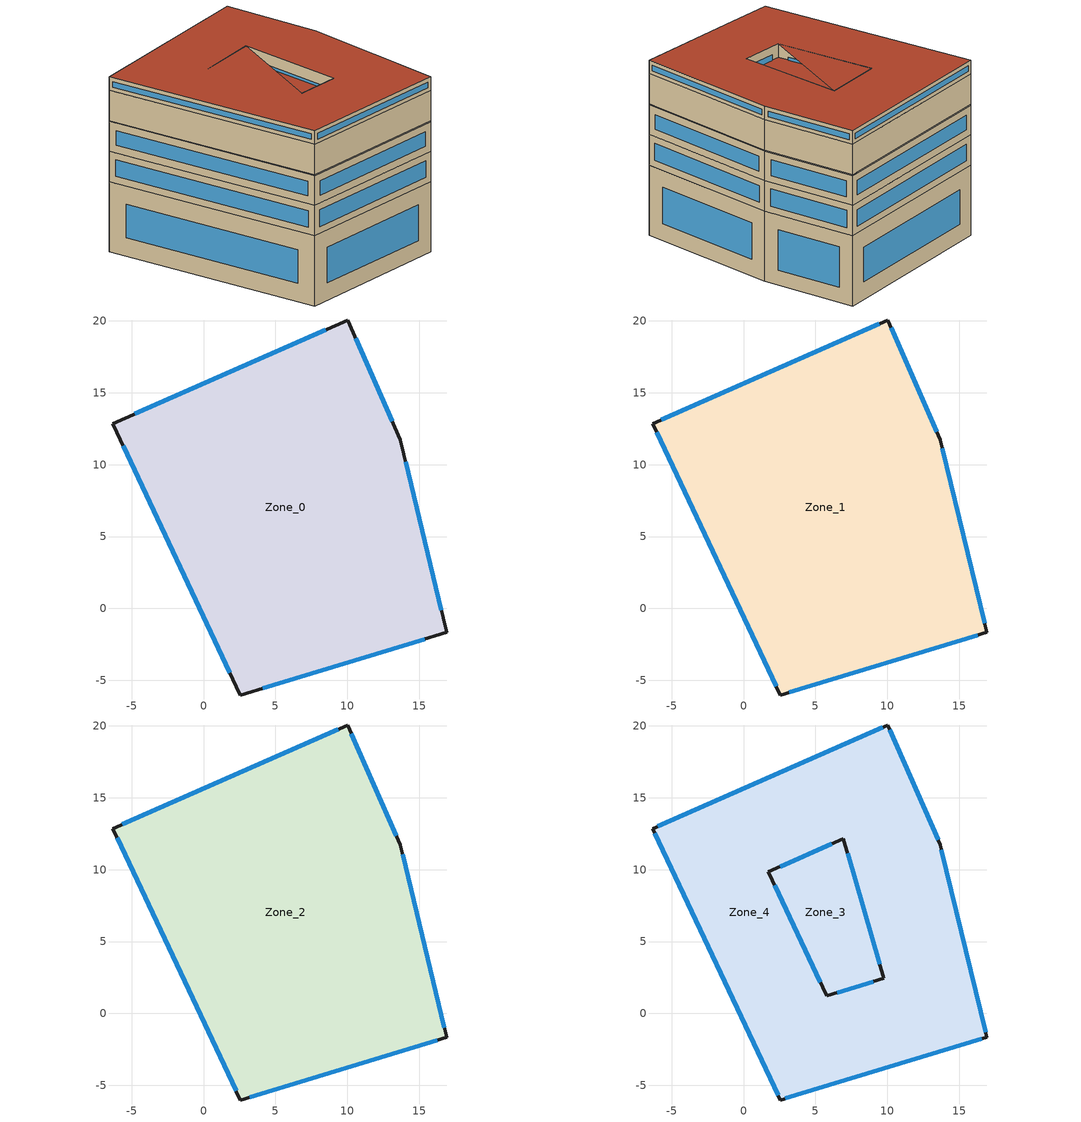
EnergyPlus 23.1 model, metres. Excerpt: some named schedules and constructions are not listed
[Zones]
Zone_0
 floor ground (Zone_0:f5UnderGroundSlabCF): -6.32,12.86 10.02,20.06 13.68,11.75 16.91,-1.67 2.56,-6.02 z0
 wall outside (90.1-2019 Nonresidential CZ 0 Exterior Wall (Mass)): -6.32,12.86 2.56,-6.02 16.91,-1.67 13.68,11.75 10.02,20.06 -6.32,12.86 z0:6.55
 window (90.1-2019 Nonresidential CZ 0 Glazing (Operable)): -5.59,11.31 1.83,-4.47 z1.71:4.84; 4.1,-5.55 15.38,-2.13 z1.61:4.94; 16.54,-0.13 14.05,10.21 z1.58:4.97; 13.12,13.02 10.58,18.79 z1.39:5.16; 8.5,19.39 -4.79,13.53 z1.66:4.89
Zone_1
 floor to Zone_0 (Interior Slab (Mass)_FLIPPED): -6.32,12.86 10.02,20.06 13.68,11.75 16.91,-1.67 2.56,-6.02 z6.55
 wall outside (90.1-2019 Nonresidential CZ 0 Exterior Wall (Mass)): -6.32,12.86 2.56,-6.02 16.91,-1.67 13.68,11.75 10.02,20.06 -6.32,12.86 z6.55:9.4
 window (90.1-2019 Nonresidential CZ 0 Glazing (Operable)): -6.03,12.25 2.28,-5.42 / 9.42,19.8 -5.72,13.12 z7.21:8.74; 3.18,-5.83 16.3,-1.85 z7.2:8.75; 16.76,-1.04 13.83,11.12 z7.19:8.76; 13.43,12.3 10.26,19.51 z7.15:8.8
Zone_2
 floor to Zone_1 (Interior Slab (Mass)_FLIPPED): -6.32,12.86 10.02,20.06 13.68,11.75 16.91,-1.67 2.56,-6.02 z9.4
 wall outside (90.1-2019 Nonresidential CZ 8 Exterior Floor (Mass)): -6.32,12.86 2.56,-6.02 16.91,-1.67 13.68,11.75 10.02,20.06 -6.32,12.86 z9.4:12.17
 wall to Zone_4 (Interior Partition (Mass)): -6.32,12.86 2.56,-6.02 16.91,-1.67 13.68,11.75 10.02,20.06 -6.32,12.86 z12.17:12.25
 window (90.1-2019 Nonresidential CZ 0 Glazing (Operable)): -6.01,12.21 2.26,-5.37 z10.12:11.45; 3.23,-5.82 16.25,-1.87 z10.1:11.47; 16.75,-0.99 13.84,11.07 z10.09:11.48; 13.41,12.35 10.28,19.46 z10.06:11.51; 9.37,19.77 -5.67,13.14 z10.11:11.46
Zone_3
 floor to Zone_2 (Interior Slab (Mass)_FLIPPED): -6.32,12.86 10.02,20.06 13.68,11.75 16.91,-1.67 2.56,-6.02 z12.25
 wall to Zone_4 (Interior Partition (Mass)): -6.32,12.86 2.56,-6.02 16.91,-1.67 13.68,11.75 10.02,20.06 -6.32,12.86 z12.25:15.1
 roof outside (300mmInsulation 200mmConcrete): -6.32,12.86 2.56,-6.02 16.91,-1.67 13.68,11.75 10.02,20.06 z15.1
Zone_4
 floor outside (90.1-2019 Nonresidential CZ 0 Exterior Floor (Mass)): -6.32,12.86 -0.69,15.34 1.73,9.85 6.95,12.15 9.75,2.43 1.73,9.85 -0.69,15.34 10.02,20.06 13.68,11.75 16.91,-1.67 2.56,-6.02 z12.17
 wall outside (UVal_0.3_Light): -6.32,12.86 2.56,-6.02 16.91,-1.67 13.68,11.75 10.02,20.06 -6.32,12.86 z15.1:16.35; 5.78,1.23 1.73,9.85 6.95,12.15 9.75,2.43 5.78,1.23 z12.17:16.35
 window (90.1-2019 Nonresidential CZ 0 Glazing (Operable)): -6.16,12.52 2.41,-5.69 z15.47:15.98; 2.91,-5.92 16.57,-1.77 / 16.83,-1.31 13.76,11.4 / 9.69,19.91 -5.98,13 z15.46:15.99; 13.53,12.07 10.16,19.74 z15.45:16; 5.35,2.15 2.17,8.92 z13.19:15.32; 9.02,2.21 6.52,1.45 z12.93:15.58; 7.23,11.15 9.46,3.43 z13.21:15.31; 2.53,10.2 6.14,11.79 z13.05:15.47
 roof outside (300mmInsulation 200mmConcrete): -6.32,12.86 2.56,-6.02 7.52,-4.51 5.78,1.23 9.75,2.43 6.95,12.15 5.78,1.23 7.52,-4.51 16.91,-1.67 13.68,11.75 10.02,20.06 z16.35
[Schedule:Week:Daily]
NatVentAvail_Zone_2_23: 84558796-6405-48b1-845b-a0ec9adfe2ab, 2994ee1b-90f1-4616-a471-fedf73c0e39b, b6199a35-9f4c-4f9f-841e-b43451e51e5e, 77c83fac-d80c-4d7f-a667-952e23ae143b, 161f9620-1dd7-43a9-8d94-2d76a9b5ce41, 4c828766-97cc-47bc-b772-648a514612ee, 98b00e93-f403-4c57-99e4-0a8ea1c6dcf0, 84558796-6405-48b1-845b-a0ec9adfe2ab, 84558796-6405-48b1-845b-a0ec9adfe2ab, 84558796-6405-48b1-845b-a0ec9adfe2ab, 84558796-6405-48b1-845b-a0ec9adfe2ab, 84558796-6405-48b1-845b-a0ec9adfe2ab
NatVentAvail_Zone_2_24: 643b81ea-7f98-4ade-b5fc-865c677e6cc7, 0631fa18-fc53-4fc1-8a13-08d999b6f9f1, 83caa4b2-2130-4d37-a194-5faa919f1eb6, 89786bb1-0d32-4946-96e7-6c59c011e7a7, 528f3834-38d6-4d28-8768-3eb712509140, 7115c35e-5b08-4d62-a368-05f984c057ba, 3cd84f3a-95ff-4edd-a9ef-60d38c700ff3, 643b81ea-7f98-4ade-b5fc-865c677e6cc7, 643b81ea-7f98-4ade-b5fc-865c677e6cc7, 643b81ea-7f98-4ade-b5fc-865c677e6cc7, 643b81ea-7f98-4ade-b5fc-865c677e6cc7, 643b81ea-7f98-4ade-b5fc-865c677e6cc7
NatVentAvail_Zone_2_25: bb134fcf-2cfc-4dae-8368-4092751a51fc, e88b301f-dca1-4978-ab07-a8e9ce4b4729, 7ee1185d-d39c-4ca8-a3f4-3d5fa92efd22, 80bbbfed-e614-4bd0-8997-ee2226226727, be5d5594-9202-45e6-87b8-a54e75608b4e, c6fb9978-e82b-49db-bd27-b6f6989f02e9, a2e19903-712f-4ba3-98e5-2c6e193c96d7, bb134fcf-2cfc-4dae-8368-4092751a51fc, bb134fcf-2cfc-4dae-8368-4092751a51fc, bb134fcf-2cfc-4dae-8368-4092751a51fc, bb134fcf-2cfc-4dae-8368-4092751a51fc, bb134fcf-2cfc-4dae-8368-4092751a51fc
NatVentAvail_Zone_2_26: 5d06f325-204f-4c93-97d9-571b9fa2eab5, 5ae779f8-7331-4535-aec5-faec0c32163f, 86519c9c-96da-408c-98c5-db09831a2a62, 0252c5f4-738e-4583-be9d-452be1e04946, 5f8bd9ea-d8e2-4e3f-b000-1e1a659acec6, f822eaaa-aebe-495b-bf9e-092c79cad451, 42b536ab-7fc9-40a9-8b94-e0caae2db682, 5d06f325-204f-4c93-97d9-571b9fa2eab5, 5d06f325-204f-4c93-97d9-571b9fa2eab5, 5d06f325-204f-4c93-97d9-571b9fa2eab5, 5d06f325-204f-4c93-97d9-571b9fa2eab5, 5d06f325-204f-4c93-97d9-571b9fa2eab5
NatVentAvail_Zone_2_27: 0f33649d-abe9-4385-94b5-2d1bb093f1b9, b0e473d6-7b38-40f7-99c1-0cd613342e5d, 217c5be4-f132-4163-98d4-4fb01e4264d8, 191090e8-7e1f-4fb9-979d-c8069bf0c9c5, 095408a2-9d22-4e8d-8049-8af20b359ea6, 4eeb3307-d58c-4678-8e2a-da7ad234a99a, 0ed3b75c-679a-4646-9bc5-0e2e53a58a23, 0f33649d-abe9-4385-94b5-2d1bb093f1b9, 0f33649d-abe9-4385-94b5-2d1bb093f1b9, 0f33649d-abe9-4385-94b5-2d1bb093f1b9, 0f33649d-abe9-4385-94b5-2d1bb093f1b9, 0f33649d-abe9-4385-94b5-2d1bb093f1b9
NatVentAvail_Zone_2_28: 175090db-c217-4d9c-9281-e84a0e40ca0a, 0493ce9b-0466-4622-919f-6ade33d6d0b1, 4e99a2f6-1621-43b4-a8e6-fc1ccbb174df, f0088b2d-5e5d-43be-9a9b-69607124099a, 98e8d130-37e9-47e7-88a5-f7a0b97f2ff9, fbaa9ffc-d9a7-489b-87e5-90f9b413cbd5, eaa08296-2194-479e-8d43-e2e571d69924, 175090db-c217-4d9c-9281-e84a0e40ca0a, 175090db-c217-4d9c-9281-e84a0e40ca0a, 175090db-c217-4d9c-9281-e84a0e40ca0a, 175090db-c217-4d9c-9281-e84a0e40ca0a, 175090db-c217-4d9c-9281-e84a0e40ca0a
NatVentAvail_Zone_2_29: d26067e9-1ced-4430-bfcb-656b035c30aa, 69b43abc-71c2-4df5-9d2f-f8c97660a5a0, c4070cba-0270-4086-9cf3-ccfc58dcecda, 489eabc4-4402-4343-b1a8-d9d36b0040c8, 98e8d130-37e9-47e7-88a5-f7a0b97f2ff9, 98e8d130-37e9-47e7-88a5-f7a0b97f2ff9, 37b48176-47aa-42ec-8e56-3aeb010cc1e9, d26067e9-1ced-4430-bfcb-656b035c30aa, d26067e9-1ced-4430-bfcb-656b035c30aa, d26067e9-1ced-4430-bfcb-656b035c30aa, d26067e9-1ced-4430-bfcb-656b035c30aa, d26067e9-1ced-4430-bfcb-656b035c30aa
NatVentAvail_Zone_2_30: 23f10274-e4e9-4bed-a4d2-9a767ad3ef16, a0d34b79-d77d-4891-bd0f-fe7c6fb058e2, 719f6635-49dd-4385-84e7-da0417f00f5b, 0da3e6a3-f209-40a6-b415-12028bcd452b, 40181e1c-ce98-45d2-a3a8-bb8946a68063, bc24b64a-b6b0-4d84-ba80-7c9fc3148167, c4be86c8-32b1-4691-a9c1-967920e22374, 23f10274-e4e9-4bed-a4d2-9a767ad3ef16, 23f10274-e4e9-4bed-a4d2-9a767ad3ef16, 23f10274-e4e9-4bed-a4d2-9a767ad3ef16, 23f10274-e4e9-4bed-a4d2-9a767ad3ef16, 23f10274-e4e9-4bed-a4d2-9a767ad3ef16
NatVentAvail_Zone_2_31: 7ebb7ff7-43e4-4092-9c63-8c45f87a2449, f81c0f71-439a-46d6-b870-5c0aa0495689, c4070cba-0270-4086-9cf3-ccfc58dcecda, b8b1c931-4925-4059-b61b-6ed2352e6f15, c50d3c58-b894-4400-abb9-6d2eb99127f9, 318c2fc3-bc2a-4120-b8e8-1a8b47adcd5e, 0043722f-bf06-4eba-8009-58ef61e94516, 7ebb7ff7-43e4-4092-9c63-8c45f87a2449, 7ebb7ff7-43e4-4092-9c63-8c45f87a2449, 7ebb7ff7-43e4-4092-9c63-8c45f87a2449, 7ebb7ff7-43e4-4092-9c63-8c45f87a2449, 7ebb7ff7-43e4-4092-9c63-8c45f87a2449
NatVentAvail_Zone_2_32: 255129c8-b434-4135-9f2a-e7ec39b9fd45, 32d9487f-c412-47f0-a78b-8c937b7c2740, 30b90710-4b2d-4499-aef3-ce1d5afb33d0, 95f30800-1080-494b-ace7-3e313f2a6884, 324968d0-865d-44dd-9b2f-c1c7f27c2db0, d6ffe52d-92ca-4a64-a9b4-bbba0732e0c9, 5f97cc1c-9cc4-47ba-9d8f-26891d8c3480, 255129c8-b434-4135-9f2a-e7ec39b9fd45, 255129c8-b434-4135-9f2a-e7ec39b9fd45, 255129c8-b434-4135-9f2a-e7ec39b9fd45, 255129c8-b434-4135-9f2a-e7ec39b9fd45, 255129c8-b434-4135-9f2a-e7ec39b9fd45
NatVentAvail_Zone_2_33: 71ab6eb5-26ea-4da5-995e-3064c8842f36, c53e7952-1a51-4ef9-a95a-86176d50fb28, 65c0459a-118f-4f70-a701-282a592c9eda, 8d691138-5ffd-4aa4-8c2d-d89832f877bc, 4137aef5-762a-457a-bdb7-2ba2315c0b22, e6ff72f0-a785-4309-bd25-6e804c1c3d62, 1ac9422d-e7b1-449a-8b20-90f71478021b, 71ab6eb5-26ea-4da5-995e-3064c8842f36, 71ab6eb5-26ea-4da5-995e-3064c8842f36, 71ab6eb5-26ea-4da5-995e-3064c8842f36, 71ab6eb5-26ea-4da5-995e-3064c8842f36, 71ab6eb5-26ea-4da5-995e-3064c8842f36
NatVentAvail_Zone_2_34: 2f03e901-578e-4853-b121-41f3e97b029d, 84ca49ca-79e7-4a51-8b85-8cb8b7f8b75c, cc235d41-2240-4268-8009-afe839b7b482, eb04662c-3f46-43af-a1e0-3a76961f5864, 155e2713-d898-4542-9fec-d878bae06bd9, 6ee099c3-9820-4f8c-aa3c-0dc96d728269, 0d8fd694-f7e5-415b-b9ca-f7caefbef100, 2f03e901-578e-4853-b121-41f3e97b029d, 2f03e901-578e-4853-b121-41f3e97b029d, 2f03e901-578e-4853-b121-41f3e97b029d, 2f03e901-578e-4853-b121-41f3e97b029d, 2f03e901-578e-4853-b121-41f3e97b029d
NatVentAvail_Zone_2_35: 4b5055f9-922c-4f07-844b-1bb0dd5deba4, bc5cf879-c866-44ec-abb5-be8a2692b933, 5d8aec1a-5fd3-4992-8821-9213426935d8, b1940947-67fb-4b36-b067-11f079292ca9, d38b4de4-aab0-439d-97a1-b1afb4748e85, 4a92f72d-c8ec-4492-92fe-433dd7defcb1, 9e1e935d-d442-448c-84b5-af96d6721c65, 4b5055f9-922c-4f07-844b-1bb0dd5deba4, 4b5055f9-922c-4f07-844b-1bb0dd5deba4, 4b5055f9-922c-4f07-844b-1bb0dd5deba4, 4b5055f9-922c-4f07-844b-1bb0dd5deba4, 4b5055f9-922c-4f07-844b-1bb0dd5deba4
NatVentAvail_Zone_2_36: 8e8cb293-b448-4608-9316-63940d8aea4e, 63f4b83f-3c34-4075-a524-b207993651ef, 78a738de-7e64-453a-be69-884a6fdb3e56, fc1aaa8b-c7f5-4adc-ac70-f99a7c540827, 265ae9eb-dddb-4048-94e0-ae65d5ae1f27, 4c8561d6-c200-4c0d-9bee-4e630f5df1c1, 7ee1185d-d39c-4ca8-a3f4-3d5fa92efd22, 8e8cb293-b448-4608-9316-63940d8aea4e, 8e8cb293-b448-4608-9316-63940d8aea4e, 8e8cb293-b448-4608-9316-63940d8aea4e, 8e8cb293-b448-4608-9316-63940d8aea4e, 8e8cb293-b448-4608-9316-63940d8aea4e
NatVentAvail_Zone_2_37: 98e8d130-37e9-47e7-88a5-f7a0b97f2ff9, 0e71f1ab-6286-4d33-8a2d-fd71b424a4e3, 3167d1de-678f-47b9-aeae-d90828055bd7, 747e727d-8e63-4065-9ae6-122ea00bfb64, 5a3a104d-d849-4595-bd00-6c0ec67f2fcb, ff363edd-1260-4c79-8fa8-aa9a865fb8aa, 23e75d7f-a427-4924-bde5-fa9444230f27, 98e8d130-37e9-47e7-88a5-f7a0b97f2ff9, 98e8d130-37e9-47e7-88a5-f7a0b97f2ff9, 98e8d130-37e9-47e7-88a5-f7a0b97f2ff9, 98e8d130-37e9-47e7-88a5-f7a0b97f2ff9, 98e8d130-37e9-47e7-88a5-f7a0b97f2ff9
NatVentAvail_Zone_2_38: f640eac9-d24c-42d8-9390-51d35341a400, abed320e-4fe7-4abf-8644-dc5c6e8a2fc8, 8e8cb293-b448-4608-9316-63940d8aea4e, 03073154-2a28-4728-baa0-c7bba7858c48, 2e2a6f8d-11e0-4b43-bdab-6ad42981cbba, 6a7af477-1333-4ed1-802c-7d1e38fb04c6, f70d23db-4ed3-45a6-9c5a-293c95f90b1e, f640eac9-d24c-42d8-9390-51d35341a400, f640eac9-d24c-42d8-9390-51d35341a400, f640eac9-d24c-42d8-9390-51d35341a400, f640eac9-d24c-42d8-9390-51d35341a400, f640eac9-d24c-42d8-9390-51d35341a400
NatVentAvail_Zone_2_39: 56bddfbb-0032-4789-999a-5805ca39de4d, 803d77c7-47ad-45b6-9f40-044cd4149a52, e530df3d-1bed-4762-8450-04801245d13d, 49ab9d56-e769-4ba3-b1c0-7e7d1a642589, f2900d78-92e8-48c2-91b9-617f64cc0b06, 49f29023-b774-45e9-b359-c73b03de3e37, 98e8d130-37e9-47e7-88a5-f7a0b97f2ff9, 56bddfbb-0032-4789-999a-5805ca39de4d, 56bddfbb-0032-4789-999a-5805ca39de4d, 56bddfbb-0032-4789-999a-5805ca39de4d, 56bddfbb-0032-4789-999a-5805ca39de4d, 56bddfbb-0032-4789-999a-5805ca39de4d
NatVentAvail_Zone_2_40: 489eabc4-4402-4343-b1a8-d9d36b0040c8, 1b7dc24c-160c-4afa-9bb9-704bf18bea60, cb3cdab5-11f4-4227-b553-e180a8202a66, ce3a2a31-568a-4a0c-89d4-8da73d9b0c57, e74826bd-609f-407c-89a0-8a4a545d2d21, 01e61d34-6cfe-42f8-ac03-77963135b68b, 636d02a2-d844-4ffe-b700-1644f0562680, 489eabc4-4402-4343-b1a8-d9d36b0040c8, 489eabc4-4402-4343-b1a8-d9d36b0040c8, 489eabc4-4402-4343-b1a8-d9d36b0040c8, 489eabc4-4402-4343-b1a8-d9d36b0040c8, 489eabc4-4402-4343-b1a8-d9d36b0040c8
NatVentAvail_Zone_2_41: bbeecc1e-3f1d-48b2-bf50-df0f392b15e5, cf78af1b-9ae9-4be5-a793-9352e26fc1ef, 8aae14e7-add0-4d7f-b51a-989f0677d0a5, 3948df84-9cbb-4d73-b93f-e254b6b274a6, 61b48174-b0e5-49f0-83b7-59ea858387e7, 1df140a7-34f5-44de-a21c-60761cfa7a1a, 75495c63-4f95-4eac-9507-11b458cad456, bbeecc1e-3f1d-48b2-bf50-df0f392b15e5, bbeecc1e-3f1d-48b2-bf50-df0f392b15e5, bbeecc1e-3f1d-48b2-bf50-df0f392b15e5, bbeecc1e-3f1d-48b2-bf50-df0f392b15e5, bbeecc1e-3f1d-48b2-bf50-df0f392b15e5
NatVentAvail_Zone_2_42: 63e87d0a-f7b2-463e-8451-b528446ef68a, 1a2b29dc-d1f1-4000-aec6-ba2cff314b74, 39210c8b-9b84-4d8e-83a3-96f68f5542ea, 10b9274e-6d64-4a20-95da-60a33fd26bbd, 2e9e1212-b8c1-485e-9d27-bae1b715c4a6, 96daeb9c-4211-4a05-8e03-fd7b7e4c3df9, 69e79a80-ebfe-40a4-8e85-fced3c72bcb7, 63e87d0a-f7b2-463e-8451-b528446ef68a, 63e87d0a-f7b2-463e-8451-b528446ef68a, 63e87d0a-f7b2-463e-8451-b528446ef68a, 63e87d0a-f7b2-463e-8451-b528446ef68a, 63e87d0a-f7b2-463e-8451-b528446ef68a
NatVentAvail_Zone_2_43: 98963085-9e7b-43a8-93ff-83b0c941df59, 44ff8663-efe0-4c5d-bd80-e3e3e52f17e4, 384731d6-2b74-4bac-9194-7eddb3132f22, 4ca82c03-649a-4a1e-8fe0-7782876e294d, 3b544eb6-7aae-4f89-963b-32f65647cecc, 1b821632-736b-4536-b38f-6aa6969b3845, 0cf8c2dc-61ba-434b-902d-f55f4970e142, 98963085-9e7b-43a8-93ff-83b0c941df59, 98963085-9e7b-43a8-93ff-83b0c941df59, 98963085-9e7b-43a8-93ff-83b0c941df59, 98963085-9e7b-43a8-93ff-83b0c941df59, 98963085-9e7b-43a8-93ff-83b0c941df59
NatVentAvail_Zone_2_44: 4801902f-6628-4216-956f-8c6ea97d4197, 3de7abf9-d533-416d-8c11-5a555a49693d, 31fd8c2d-f805-4aad-b5ce-d3185f398fe2, a89ca244-f37f-416f-aa38-6c820a8f153c, 9000404b-edd0-4b03-bbf7-881aecc112e1, bf88fe59-582a-4c23-bcb4-ecc26c6d39f7, ffe35545-6e6a-43a4-898f-79a0a98feaaf, 4801902f-6628-4216-956f-8c6ea97d4197, 4801902f-6628-4216-956f-8c6ea97d4197, 4801902f-6628-4216-956f-8c6ea97d4197, 4801902f-6628-4216-956f-8c6ea97d4197, 4801902f-6628-4216-956f-8c6ea97d4197
NatVentAvail_Zone_2_45: ca84ebe3-31a3-4fca-aa63-5d6eb330a495, a0d34b79-d77d-4891-bd0f-fe7c6fb058e2, 4e1567a4-b059-45ff-b373-8bf7cc5e2dd5, bf9eefe1-9b0f-4d88-90e5-639f3f2ea2c0, e530df3d-1bed-4762-8450-04801245d13d, ce0daf2e-7833-41d4-81d4-90c5ed46dd10, ca84ebe3-31a3-4fca-aa63-5d6eb330a495, ca84ebe3-31a3-4fca-aa63-5d6eb330a495, ca84ebe3-31a3-4fca-aa63-5d6eb330a495, ca84ebe3-31a3-4fca-aa63-5d6eb330a495, ca84ebe3-31a3-4fca-aa63-5d6eb330a495, ca84ebe3-31a3-4fca-aa63-5d6eb330a495
NatVentAvail_Zone_2_46: b5cee949-2fff-4a3b-93be-818378e63684, 1a2b29dc-d1f1-4000-aec6-ba2cff314b74, f269ea63-4c79-4408-a414-71ba46cabd91, f6404ae1-7b49-4c85-b763-c2fd4b628566, 968bc3d5-85b4-423c-9344-f5ded47cd4e1, ae540f47-e407-41ca-9cbf-270e75f07f5b, fad400b9-a37c-48d6-adbf-1cc45f68c0bc, b5cee949-2fff-4a3b-93be-818378e63684, b5cee949-2fff-4a3b-93be-818378e63684, b5cee949-2fff-4a3b-93be-818378e63684, b5cee949-2fff-4a3b-93be-818378e63684, b5cee949-2fff-4a3b-93be-818378e63684
NatVentAvail_Zone_2_47: f0c8c053-ce47-40df-8049-836954c44d7f, 88d2c6cb-40a2-454b-ae71-eafb2108193e, 8b8fcb53-6d7a-4d7f-9af0-d2af67b9f818, 3381d2be-a908-461c-818c-c44810f1092b, f3f93b3c-0dee-45bf-9880-4ba2222caa26, e19cdf9e-3749-4b3c-854e-e9a625b3f481, f353f1b8-c009-4fb8-a9ec-d0aac15d9b01, f0c8c053-ce47-40df-8049-836954c44d7f, f0c8c053-ce47-40df-8049-836954c44d7f, f0c8c053-ce47-40df-8049-836954c44d7f, f0c8c053-ce47-40df-8049-836954c44d7f, f0c8c053-ce47-40df-8049-836954c44d7f
NatVentAvail_Zone_2_48: 4c7d4b0e-fe66-40d1-842d-77e1347ddc0a, 906d6d89-aedf-4aff-ad18-b6c1ed8ddc39, 0bcc4fb4-0c79-4ced-a709-4d6bcaf472b0, 19bfb524-cda0-48ab-a272-c00fd2b42c8e, bcec3d45-3425-455b-8871-c7e1a570d942, c3310da6-fff1-42ef-b2d9-52cb5823a964, 6c05e97e-9c22-4329-baa6-decea8d0be2b, 4c7d4b0e-fe66-40d1-842d-77e1347ddc0a, 4c7d4b0e-fe66-40d1-842d-77e1347ddc0a, 4c7d4b0e-fe66-40d1-842d-77e1347ddc0a, 4c7d4b0e-fe66-40d1-842d-77e1347ddc0a, 4c7d4b0e-fe66-40d1-842d-77e1347ddc0a
NatVentAvail_Zone_2_49: d6ced98e-ec4a-4a50-a155-00b941c5d80c, 9a111081-55ff-4db6-a1e1-2340736e22e8, 869aaac5-2332-4803-a31e-a5947a5ed061, b222b52d-397b-4114-84f4-735300fa2fe9, 7c8c93cd-c014-48ef-b03d-f2dca2aa5a0a, 6e44f94e-78c6-47dc-83f2-17198664482e, 669c9db0-9fb5-4668-8c0b-a5f85f32e0cd, d6ced98e-ec4a-4a50-a155-00b941c5d80c, d6ced98e-ec4a-4a50-a155-00b941c5d80c, d6ced98e-ec4a-4a50-a155-00b941c5d80c, d6ced98e-ec4a-4a50-a155-00b941c5d80c, d6ced98e-ec4a-4a50-a155-00b941c5d80c
NatVentAvail_Zone_2_50: 81b4f61b-7028-4cb7-9ebd-0365f133e40b, cb3cdab5-11f4-4227-b553-e180a8202a66, 990734f4-2f8d-4d05-8608-b8fc52d4e4a7, ca6a04f2-be00-441e-9ab8-e6431219dbf8, 058dad41-943e-4cf2-842e-1722245d89ee, 32486f8a-e6c8-42a2-80c1-9d951a74e4d3, 7dffdb06-1156-4d97-a41f-4efed6e30077, 81b4f61b-7028-4cb7-9ebd-0365f133e40b, 81b4f61b-7028-4cb7-9ebd-0365f133e40b, 81b4f61b-7028-4cb7-9ebd-0365f133e40b, 81b4f61b-7028-4cb7-9ebd-0365f133e40b, 81b4f61b-7028-4cb7-9ebd-0365f133e40b
NatVentAvail_Zone_2_51: 290d8f97-e75f-4305-940c-339ca0709fb4, 0305485f-3e7f-4d02-8a8a-1adf00c94ec2, 6cf03c7d-04f7-472e-82d1-bebea12e3ff7, 7a06e031-e947-4a1e-ad15-c52a817ef07f, 6f81cb44-ed37-4ab4-82d0-1e08d781c9ff, 1e434f39-9768-4110-a22f-0f23a1b7e28d, 318c2fc3-bc2a-4120-b8e8-1a8b47adcd5e, 290d8f97-e75f-4305-940c-339ca0709fb4, 290d8f97-e75f-4305-940c-339ca0709fb4, 290d8f97-e75f-4305-940c-339ca0709fb4, 290d8f97-e75f-4305-940c-339ca0709fb4, 290d8f97-e75f-4305-940c-339ca0709fb4
NatVentAvail_Zone_2_52: e2d43392-c31d-431b-9881-cf4c52842314, e2d43392-c31d-431b-9881-cf4c52842314, e2d43392-c31d-431b-9881-cf4c52842314, e2d43392-c31d-431b-9881-cf4c52842314, e2d43392-c31d-431b-9881-cf4c52842314, e2d43392-c31d-431b-9881-cf4c52842314, e2d43392-c31d-431b-9881-cf4c52842314, e2d43392-c31d-431b-9881-cf4c52842314, e2d43392-c31d-431b-9881-cf4c52842314, e2d43392-c31d-431b-9881-cf4c52842314, e2d43392-c31d-431b-9881-cf4c52842314, e2d43392-c31d-431b-9881-cf4c52842314
CoolAvail_Zone_3_0: 29b650b4-506a-4cd0-a518-1c2fb663108e, b13b76fb-60d2-450a-a5a5-e15c9c1c3c79, 9e6e5cbe-d471-490e-8be4-116ac77118e1, 41a114c6-9665-40e9-b950-dbe778a51caf, 90b9f497-842a-4f19-9348-4716dd923653, c240fecc-fa41-4bf6-b05c-090e095ba573, a58b0ada-f96b-4610-a2b0-0afef24c79c1, 29b650b4-506a-4cd0-a518-1c2fb663108e, 29b650b4-506a-4cd0-a518-1c2fb663108e, 29b650b4-506a-4cd0-a518-1c2fb663108e, 29b650b4-506a-4cd0-a518-1c2fb663108e, 29b650b4-506a-4cd0-a518-1c2fb663108e
CoolAvail_Zone_3_1: 17232315-a896-484a-813f-9a5370619ab1, 02dfb722-8da4-4c60-8fdf-7560dc640b51, 915f0d68-331f-478e-8bbf-bd9fc03f4883, 2cc73c41-8c93-4083-81af-590125fc831e, ecc997b1-e194-422d-8f06-be8c773684e9, 5add73d7-15c5-40c5-89d6-5dae2e6b5aef, bb8f15ab-5de7-4e61-a5e0-c36f00adc9ff, 17232315-a896-484a-813f-9a5370619ab1, 17232315-a896-484a-813f-9a5370619ab1, 17232315-a896-484a-813f-9a5370619ab1, 17232315-a896-484a-813f-9a5370619ab1, 17232315-a896-484a-813f-9a5370619ab1
CoolAvail_Zone_3_2: bd8c10cf-c173-4346-9499-2830fcc4c439, 8fd473d1-e935-4a17-82f4-05b067a72bd3, ecc997b1-e194-422d-8f06-be8c773684e9, ad91aa0e-6086-4268-a6ea-a4c694542a61, b13b76fb-60d2-450a-a5a5-e15c9c1c3c79, 4611a60c-e7fc-47bb-b6c2-83ac3fe102fb, af4c69c2-0ec4-4c58-ba27-11632402459b, bd8c10cf-c173-4346-9499-2830fcc4c439, bd8c10cf-c173-4346-9499-2830fcc4c439, bd8c10cf-c173-4346-9499-2830fcc4c439, bd8c10cf-c173-4346-9499-2830fcc4c439, bd8c10cf-c173-4346-9499-2830fcc4c439
CoolAvail_Zone_3_3: 5511ab0a-7ef4-46d4-a842-5b47bc47f1fd, da14f667-c693-42b4-86ef-250c32271000, 2b677a43-cc24-432e-ae50-a4e02eb47056, ed0e6e6a-c955-47e6-9a97-b48e206be5b1, 70ff9da3-f578-4a4a-89c9-8634c9c9ddbe, 29b650b4-506a-4cd0-a518-1c2fb663108e, a5eca9bc-3467-42df-8899-2196b2f77dbe, 5511ab0a-7ef4-46d4-a842-5b47bc47f1fd, 5511ab0a-7ef4-46d4-a842-5b47bc47f1fd, 5511ab0a-7ef4-46d4-a842-5b47bc47f1fd, 5511ab0a-7ef4-46d4-a842-5b47bc47f1fd, 5511ab0a-7ef4-46d4-a842-5b47bc47f1fd
CoolAvail_Zone_3_4: ab11c002-1931-40d8-8222-5197813367b9, 466413c3-fcce-4410-9f6d-4ec58d43cd2c, d37c869f-9c4a-447a-8aa4-5d365cc0aa3e, 0362f73f-0989-411d-8cee-2a84fc7d6262, 10b675bd-89c5-4f08-aded-18f768c79334, afcc4e11-1eb0-40ab-8b85-30a3ef89e660, 466413c3-fcce-4410-9f6d-4ec58d43cd2c, ab11c002-1931-40d8-8222-5197813367b9, ab11c002-1931-40d8-8222-5197813367b9, ab11c002-1931-40d8-8222-5197813367b9, ab11c002-1931-40d8-8222-5197813367b9, ab11c002-1931-40d8-8222-5197813367b9
CoolAvail_Zone_3_5: 1ca8c4bf-50dd-42c6-860e-fa0889029dd0, 0c632797-0b9a-4d9a-9a69-d39310ec31ae, e5a39323-fee3-43b2-8897-d3d7fd64ec40, e52f491c-9545-426c-8e5e-14837ba248e8, 8df07962-0a9e-46c5-b76d-84e70e2e19a0, d6e69f6d-11f5-4b04-8a4b-71235cd32cef, 68490104-8e84-4b6e-a4b0-a102d218c882, 1ca8c4bf-50dd-42c6-860e-fa0889029dd0, 1ca8c4bf-50dd-42c6-860e-fa0889029dd0, 1ca8c4bf-50dd-42c6-860e-fa0889029dd0, 1ca8c4bf-50dd-42c6-860e-fa0889029dd0, 1ca8c4bf-50dd-42c6-860e-fa0889029dd0
CoolAvail_Zone_3_6: 9aaa5820-27da-40d2-b988-4a81850a77a2, cc235d41-2240-4268-8009-afe839b7b482, a7bf5d25-1e72-49fd-b01b-ac8f0e88661c, 7f89f576-2b49-499b-8dd9-ee3a016d36c3, a7e87b39-74c1-4190-9535-82061ee01377, 88339cc7-c5a9-478d-ad7e-dbec74176c7f, 7eed1c7e-6b80-4392-a8ad-2346449bdf4d, 9aaa5820-27da-40d2-b988-4a81850a77a2, 9aaa5820-27da-40d2-b988-4a81850a77a2, 9aaa5820-27da-40d2-b988-4a81850a77a2, 9aaa5820-27da-40d2-b988-4a81850a77a2, 9aaa5820-27da-40d2-b988-4a81850a77a2
CoolAvail_Zone_3_7: c140114c-8ad5-42b8-af3e-21641d50a91e, c28ae951-e1cf-4190-84d2-e90ac84429e0, e2decf1b-20cc-40b6-9734-803c8e153091, ab680d73-083a-44f6-a404-8130e89fa66a, 91e31e8b-0f4f-4ac3-993f-38d68bd59909, 4355ccce-d851-41e9-ae65-07915f2fc2c5, 87b218fb-2140-485e-a2fb-891817b7ee22, c140114c-8ad5-42b8-af3e-21641d50a91e, c140114c-8ad5-42b8-af3e-21641d50a91e, c140114c-8ad5-42b8-af3e-21641d50a91e, c140114c-8ad5-42b8-af3e-21641d50a91e, c140114c-8ad5-42b8-af3e-21641d50a91e
CoolAvail_Zone_3_8: cf4e10c0-eee7-4fab-9fcf-7f136cb06726, ba5c0e21-c122-45a8-ac0e-a5a57928efb1, 6c63c3c6-d7b6-4bc0-afc0-ea549527ede8, ccb95207-478b-422f-b6b8-30b51a9061c8, 15d5d0c6-a0c5-4261-8484-c4e353f31943, b6ebbcf1-1339-4b0f-94ce-5ef52301aebd, 4e48a2f3-4e9a-4faf-8e2f-800c89a68a4f, cf4e10c0-eee7-4fab-9fcf-7f136cb06726, cf4e10c0-eee7-4fab-9fcf-7f136cb06726, cf4e10c0-eee7-4fab-9fcf-7f136cb06726, cf4e10c0-eee7-4fab-9fcf-7f136cb06726, cf4e10c0-eee7-4fab-9fcf-7f136cb06726
CoolAvail_Zone_3_9: 8cfbba65-9d01-4b32-a4b0-805f059cb48a, 9dc0dda3-4524-4f18-b26a-7494f358d0bb, 4e48a2f3-4e9a-4faf-8e2f-800c89a68a4f, fe54426d-cc39-4e1d-9586-05372d968816, 45d7287d-38ef-4548-9581-23cb1bbddde4, 1f8f5061-bcb6-463a-bce4-fa1e3201f05c, b3f090cf-662d-4bb7-81ea-ff37c869d4a4, 8cfbba65-9d01-4b32-a4b0-805f059cb48a, 8cfbba65-9d01-4b32-a4b0-805f059cb48a, 8cfbba65-9d01-4b32-a4b0-805f059cb48a, 8cfbba65-9d01-4b32-a4b0-805f059cb48a, 8cfbba65-9d01-4b32-a4b0-805f059cb48a
CoolAvail_Zone_3_10: 19e4f91d-5e82-4bf7-bc96-862e26240eed, 4e48a2f3-4e9a-4faf-8e2f-800c89a68a4f, 7d4f30b3-d26d-4406-b7d3-51c4fe134db7, 9f80ea64-dee5-41f0-b012-d001ca709d83, 1eca6522-d2d8-43ba-b8b5-3cb14fa0932f, 56677320-e5e7-4d6b-b511-98478c71ae85, 167ffc35-cf65-49fd-b6d5-8ecb10784530, 19e4f91d-5e82-4bf7-bc96-862e26240eed, 19e4f91d-5e82-4bf7-bc96-862e26240eed, 19e4f91d-5e82-4bf7-bc96-862e26240eed, 19e4f91d-5e82-4bf7-bc96-862e26240eed, 19e4f91d-5e82-4bf7-bc96-862e26240eed
CoolAvail_Zone_3_11: 4e48a2f3-4e9a-4faf-8e2f-800c89a68a4f, 5a12a15a-8f6a-458d-8503-f486bc18be62, cfac7745-1d11-4d2f-a415-641583f3aa35, a6b169b6-2563-40a8-9ebc-1f0b449881ef, 2b253185-dca3-4ac4-b4b0-397c6120a078, f37480eb-aa48-4fd9-a189-10d277c1ec14, 03e58e0c-d8ed-42d8-894c-8e17edda15c0, 4e48a2f3-4e9a-4faf-8e2f-800c89a68a4f, 4e48a2f3-4e9a-4faf-8e2f-800c89a68a4f, 4e48a2f3-4e9a-4faf-8e2f-800c89a68a4f, 4e48a2f3-4e9a-4faf-8e2f-800c89a68a4f, 4e48a2f3-4e9a-4faf-8e2f-800c89a68a4f
CoolAvail_Zone_3_12: 43fa6ba7-7155-49a2-abe1-4626fdadfd4f, 93ad036e-985f-46ad-985d-8fe2cf06e9ed, 1ba03c92-e4e3-4e5b-8072-54eb8ed127d4, fa02652e-9b86-4ad1-bcf8-4fc10e46adf8, 2cd7c8e0-6c19-49eb-80b1-f41475034e33, dbd27a3e-9a26-4d91-8fad-dfb737e32fd4, be6df312-2db2-4308-96e7-3cf8c64cc389, 43fa6ba7-7155-49a2-abe1-4626fdadfd4f, 43fa6ba7-7155-49a2-abe1-4626fdadfd4f, 43fa6ba7-7155-49a2-abe1-4626fdadfd4f, 43fa6ba7-7155-49a2-abe1-4626fdadfd4f, 43fa6ba7-7155-49a2-abe1-4626fdadfd4f
CoolAvail_Zone_3_13: c86a3910-952b-4155-86f3-8bf8406d9700, 487ad5f7-192d-4168-8df1-62f9e2dfbf79, f186a3d9-179b-4441-9377-258a96af7070, 100aaea8-bbf0-432c-9b18-bb4c137b58b4, 842439b7-3e6a-47a9-9acd-409ae765b42d, 5c434fd8-ac1b-4fd3-9a6c-a0ecf767c7ed, 66acfb52-e457-4d65-a321-805b2341acf6, c86a3910-952b-4155-86f3-8bf8406d9700, c86a3910-952b-4155-86f3-8bf8406d9700, c86a3910-952b-4155-86f3-8bf8406d9700, c86a3910-952b-4155-86f3-8bf8406d9700, c86a3910-952b-4155-86f3-8bf8406d9700
CoolAvail_Zone_3_14: fb7f256e-2751-4ff4-ae43-a8ab3f7e9797, 8151a985-f97e-4bad-8853-972664528da4, 22dc9fab-4217-4e2f-a97d-0654fc792eae, cb7f740c-287d-4d01-aaf3-538fed7e2092, 0077fb31-cd04-4ad3-837c-ac0abafaed85, 91929a11-4751-41b0-9428-85a1b52b20fc, 1dc0a07d-d820-4945-bdec-6d3e16e28e09, fb7f256e-2751-4ff4-ae43-a8ab3f7e9797, fb7f256e-2751-4ff4-ae43-a8ab3f7e9797, fb7f256e-2751-4ff4-ae43-a8ab3f7e9797, fb7f256e-2751-4ff4-ae43-a8ab3f7e9797, fb7f256e-2751-4ff4-ae43-a8ab3f7e9797
CoolAvail_Zone_3_15: 249bb1f2-01ef-4453-98c3-97f686b49df3, 2857276e-04f5-47fa-8407-0754b64ddbf6, fa19720d-b784-44ee-9e0b-b24156b99612, 990734f4-2f8d-4d05-8608-b8fc52d4e4a7, 49518224-141a-4acf-a613-93f9a1eb00c3, 32657f2b-d03a-407e-8b79-dc263889a891, 385addfd-6f0a-4a49-8d44-e9155ca5ddca, 249bb1f2-01ef-4453-98c3-97f686b49df3, 249bb1f2-01ef-4453-98c3-97f686b49df3, 249bb1f2-01ef-4453-98c3-97f686b49df3, 249bb1f2-01ef-4453-98c3-97f686b49df3, 249bb1f2-01ef-4453-98c3-97f686b49df3
CoolAvail_Zone_3_16: 7692e115-92d1-4653-b534-43793635c152, ad4c0438-d761-453a-81ab-c5d7774f0ca4, 9777c3c4-857d-4a63-a307-0c06722f26db, 815b4a31-1de7-48f8-86e9-38fb639e48e2, 73405a08-01bc-4f6c-a16c-e816f28f4695, d0b48ee7-cd2d-49be-ab62-5a5c71c486f9, e3f34aba-cbc8-416b-ae1a-76f217830118, 7692e115-92d1-4653-b534-43793635c152, 7692e115-92d1-4653-b534-43793635c152, 7692e115-92d1-4653-b534-43793635c152, 7692e115-92d1-4653-b534-43793635c152, 7692e115-92d1-4653-b534-43793635c152
CoolAvail_Zone_3_17: 91a9ca1b-f609-46d2-85d5-5b4708cbc58c, 22089227-e063-43f2-8d65-2b570a0fb7f6, d7dce801-0464-468b-86e5-042d869cfe8c, e3942b8b-90eb-48a0-9fea-235678d26bc1, 91b564c5-7853-404d-a6c4-376372983a3e, 922fb4c6-9f61-4ed9-9d2f-b61c5af61b0b, 61f4d876-bdcd-408f-880a-fec4d1c3edb4, 91a9ca1b-f609-46d2-85d5-5b4708cbc58c, 91a9ca1b-f609-46d2-85d5-5b4708cbc58c, 91a9ca1b-f609-46d2-85d5-5b4708cbc58c, 91a9ca1b-f609-46d2-85d5-5b4708cbc58c, 91a9ca1b-f609-46d2-85d5-5b4708cbc58c
CoolAvail_Zone_3_18: 2c3f8ee4-96c5-4a3f-a4b1-b69997eb3238, 564f5991-51a3-4334-9484-72fec185b3f3, 916b0021-58a8-40cf-a389-49fd7e3e7d8d, 2c3f8ee4-96c5-4a3f-a4b1-b69997eb3238, 290cd23a-1edc-440e-a8bf-2e5f45a7f1a4, e1d7715c-ab36-413f-b082-02c78ffc9049, 1c721321-046d-4f51-b437-829d237e2fe1, 2c3f8ee4-96c5-4a3f-a4b1-b69997eb3238, 2c3f8ee4-96c5-4a3f-a4b1-b69997eb3238, 2c3f8ee4-96c5-4a3f-a4b1-b69997eb3238, 2c3f8ee4-96c5-4a3f-a4b1-b69997eb3238, 2c3f8ee4-96c5-4a3f-a4b1-b69997eb3238
CoolAvail_Zone_3_19: c5d0aa94-5bb0-480f-91f6-8014fff0dc6e, 11193593-98a2-4993-9129-e7af30b16710, b6d042ed-209f-4d55-bc24-0ac77d95cbd6, 0dc09791-fcbf-4823-9c09-9ac5c6e3386c, fe71a4a4-1e6f-4e83-8419-e72a6b9e10f8, 6d2fa061-7d25-4461-b770-a752a9a60884, 236eea5b-5ca5-4377-ab4f-6bcd3c3c55e4, c5d0aa94-5bb0-480f-91f6-8014fff0dc6e, c5d0aa94-5bb0-480f-91f6-8014fff0dc6e, c5d0aa94-5bb0-480f-91f6-8014fff0dc6e, c5d0aa94-5bb0-480f-91f6-8014fff0dc6e, c5d0aa94-5bb0-480f-91f6-8014fff0dc6e
CoolAvail_Zone_3_20: 57adc17c-3f8f-4ccd-b7a0-79cb720e411a, f37ff96e-f441-401a-b7e7-edff040718df, c5d0aa94-5bb0-480f-91f6-8014fff0dc6e, 3b8d6381-cc98-4cac-88a3-8a608994b399, 543349be-f63c-4ad6-a186-b26515e20985, 9a420aef-c827-48c7-8c33-67a28b1471b0, a5c4f77d-4af1-4e41-abe4-442f3ad2ad70, 57adc17c-3f8f-4ccd-b7a0-79cb720e411a, 57adc17c-3f8f-4ccd-b7a0-79cb720e411a, 57adc17c-3f8f-4ccd-b7a0-79cb720e411a, 57adc17c-3f8f-4ccd-b7a0-79cb720e411a, 57adc17c-3f8f-4ccd-b7a0-79cb720e411a
CoolAvail_Zone_3_21: 3c86ebb0-60dd-4e80-9e92-cc641d73ae5a, 0c632797-0b9a-4d9a-9a69-d39310ec31ae, c8da2f37-d169-41ab-87e8-650044faae8f, 44ff8663-efe0-4c5d-bd80-e3e3e52f17e4, 26090ace-2f89-427b-8193-cecb2a32d1c5, 63800cad-46a7-4e80-b4f6-0ba3a10cd5fb, 59315c29-87ac-45d0-a8fd-0e9754ded3e2, 3c86ebb0-60dd-4e80-9e92-cc641d73ae5a, 3c86ebb0-60dd-4e80-9e92-cc641d73ae5a, 3c86ebb0-60dd-4e80-9e92-cc641d73ae5a, 3c86ebb0-60dd-4e80-9e92-cc641d73ae5a, 3c86ebb0-60dd-4e80-9e92-cc641d73ae5a
CoolAvail_Zone_3_22: 968bc3d5-85b4-423c-9344-f5ded47cd4e1, a4892dac-d159-405b-97ce-15ec50ec5c3d, d220d13a-ec5c-4d1d-a6e6-fc1f099aa18c, af1b80fd-70e2-4da9-9cd7-4ad1f3ffa8f2, ea89b312-ae52-41a2-b12c-266f2e31bd51, b5cee949-2fff-4a3b-93be-818378e63684, 76083fe3-2160-4bf7-a3ea-9dfcf8b72814, 968bc3d5-85b4-423c-9344-f5ded47cd4e1, 968bc3d5-85b4-423c-9344-f5ded47cd4e1, 968bc3d5-85b4-423c-9344-f5ded47cd4e1, 968bc3d5-85b4-423c-9344-f5ded47cd4e1, 968bc3d5-85b4-423c-9344-f5ded47cd4e1
CoolAvail_Zone_3_23: 9465ef24-0572-461d-9233-bf2b1b62fcf5, 4df2d94c-15e7-44a0-9338-7c6d9ec98c35, 24229822-c7ac-4df3-a924-d5070abd10cd, 30ed18ff-6198-489a-98d6-d4f6b277cb3e, 67cc7780-8b9c-4ce3-8335-8ea61169be34, 24dee44f-873c-4e82-915e-d0f3d996dfbd, a46238f5-0380-43a5-8807-d93844f5c9fd, 9465ef24-0572-461d-9233-bf2b1b62fcf5, 9465ef24-0572-461d-9233-bf2b1b62fcf5, 9465ef24-0572-461d-9233-bf2b1b62fcf5, 9465ef24-0572-461d-9233-bf2b1b62fcf5, 9465ef24-0572-461d-9233-bf2b1b62fcf5
CoolAvail_Zone_3_24: 7b2bb4fd-0d66-4d4e-97f7-3d94a2d765de, 306294e8-e0ad-4b10-b87d-df1edbd69c86, 2e99d0bd-585d-4f11-a816-46d9d83821d2, ae40d358-4f78-4e61-8ad3-70cf7dafbc84, 7c9164d5-ea22-4706-addb-a8bdf4432c98, 168bb537-2022-44cf-83d4-e0e9acc14d3d, 907f0f1f-b3ec-413e-8541-1b0c6f08c20a, 7b2bb4fd-0d66-4d4e-97f7-3d94a2d765de, 7b2bb4fd-0d66-4d4e-97f7-3d94a2d765de, 7b2bb4fd-0d66-4d4e-97f7-3d94a2d765de, 7b2bb4fd-0d66-4d4e-97f7-3d94a2d765de, 7b2bb4fd-0d66-4d4e-97f7-3d94a2d765de
CoolAvail_Zone_3_25: 9b8689c5-4e22-40ab-8a51-93b16e5813ab, 9f29d845-0d77-471c-9f9e-6f4083bdbc58, ca84ebe3-31a3-4fca-aa63-5d6eb330a495, 76e7caac-11b7-473f-9300-2d2578371d06, c614d02d-f04a-47c0-802e-d4e15580c5c4, 83af7f08-0791-41b7-af25-e18827899770, c7052a04-98d3-44f4-bc96-6e6003378de9, 9b8689c5-4e22-40ab-8a51-93b16e5813ab, 9b8689c5-4e22-40ab-8a51-93b16e5813ab, 9b8689c5-4e22-40ab-8a51-93b16e5813ab, 9b8689c5-4e22-40ab-8a51-93b16e5813ab, 9b8689c5-4e22-40ab-8a51-93b16e5813ab
CoolAvail_Zone_3_26: 944c06aa-a1b8-4fa9-b56e-5e904102bf0b, 193b8807-ea25-42ba-b3bf-ab5a41c48f4a, 64db0dd4-92b3-4a93-b9c9-7bebfc3d3c8d, 993c36ed-dc87-49a6-b760-b14777e3a504, 96fc20e9-7180-4704-8ea9-30778f493c18, cfac3884-d454-41ef-a2ac-399c72fbcbaa, ab62d100-0c40-4c2b-b63b-1ab8c382bdaa, 944c06aa-a1b8-4fa9-b56e-5e904102bf0b, 944c06aa-a1b8-4fa9-b56e-5e904102bf0b, 944c06aa-a1b8-4fa9-b56e-5e904102bf0b, 944c06aa-a1b8-4fa9-b56e-5e904102bf0b, 944c06aa-a1b8-4fa9-b56e-5e904102bf0b
CoolAvail_Zone_3_27: c0ed08d0-cbd1-4e66-96b4-3011c854b234, 17a2dd1e-07dd-4401-ba6f-a7d2c1cc2857, 891172b5-9eeb-4b10-a672-ff5e27ba41d7, a5562364-defd-420a-8047-edce9a8f5295, 0d0ca2da-b4a6-409f-a603-32af6fcbd6dc, cd8238a0-c257-432b-ab86-a8de12ca64cd, 3297b25a-f3c5-400e-8c3c-98ab9fae1132, c0ed08d0-cbd1-4e66-96b4-3011c854b234, c0ed08d0-cbd1-4e66-96b4-3011c854b234, c0ed08d0-cbd1-4e66-96b4-3011c854b234, c0ed08d0-cbd1-4e66-96b4-3011c854b234, c0ed08d0-cbd1-4e66-96b4-3011c854b234
CoolAvail_Zone_3_28: f68e68b4-acc3-4acb-970d-2c39f8df0a2a, b795957b-d27e-4a7f-8629-db4bb5394d29, af05e51c-b44b-4254-af1d-9b844355a47d, 1476245f-ba37-446a-9a7e-71807cdfc9d6, e3942b8b-90eb-48a0-9fea-235678d26bc1, 7061bc4a-cf1c-40cd-a209-ce6419433c2b, 3c86ebb0-60dd-4e80-9e92-cc641d73ae5a, f68e68b4-acc3-4acb-970d-2c39f8df0a2a, f68e68b4-acc3-4acb-970d-2c39f8df0a2a, f68e68b4-acc3-4acb-970d-2c39f8df0a2a, f68e68b4-acc3-4acb-970d-2c39f8df0a2a, f68e68b4-acc3-4acb-970d-2c39f8df0a2a
CoolAvail_Zone_3_29: f0463da0-0f73-4b83-b435-d1717c20061d, 16107b3b-f5df-4c6a-9e88-45ee59f582d7, c847950f-9d46-415d-b38f-cc1e72a8ce3e, 3b5530b0-4bfc-4e65-a115-754aeea42c9c, e3942b8b-90eb-48a0-9fea-235678d26bc1, e3942b8b-90eb-48a0-9fea-235678d26bc1, 7386bb66-d7fa-4b65-8085-5662bd291aee, f0463da0-0f73-4b83-b435-d1717c20061d, f0463da0-0f73-4b83-b435-d1717c20061d, f0463da0-0f73-4b83-b435-d1717c20061d, f0463da0-0f73-4b83-b435-d1717c20061d, f0463da0-0f73-4b83-b435-d1717c20061d
CoolAvail_Zone_3_30: ff19ad5b-a363-437d-ae63-3668331f0827, 4e48a2f3-4e9a-4faf-8e2f-800c89a68a4f, 6d0db3fd-c35c-4cda-9c1c-baec2c14ec47, 0f14b7f0-2d62-495b-aa7c-136eb56bbd6b, f89394e9-2ba5-4571-82bb-3c7d3c17939f, 03a95639-5101-4bca-940d-57680b2e86c7, 4f8adeff-2dd8-4549-b49d-80637b379f35, ff19ad5b-a363-437d-ae63-3668331f0827, ff19ad5b-a363-437d-ae63-3668331f0827, ff19ad5b-a363-437d-ae63-3668331f0827, ff19ad5b-a363-437d-ae63-3668331f0827, ff19ad5b-a363-437d-ae63-3668331f0827
CoolAvail_Zone_3_31: 7c5dc831-d911-492e-93e1-4426a253069e, 3b8d6381-cc98-4cac-88a3-8a608994b399, c847950f-9d46-415d-b38f-cc1e72a8ce3e, 1744b77f-1cb1-4f69-b4cb-0e8fa1b665fa, 58834cbf-76af-49cd-a04c-aceff44ab028, 01ed06eb-558f-4142-a675-aa2008106ffb, 72c23283-3265-424f-adb0-1ede9ee7b15c, 7c5dc831-d911-492e-93e1-4426a253069e, 7c5dc831-d911-492e-93e1-4426a253069e, 7c5dc831-d911-492e-93e1-4426a253069e, 7c5dc831-d911-492e-93e1-4426a253069e, 7c5dc831-d911-492e-93e1-4426a253069e
CoolAvail_Zone_3_32: 3ffda573-3af0-46ed-a09a-5d9bb41be8c7, 24967692-d2e8-4e46-a10a-83a75ed88015, d335cb79-2b14-48f8-811b-aa3cd861ed92, 17c1d9a0-788b-4689-b656-878974b272ae, b9139b93-e736-4fe2-a372-e0f423301f2a, 29d056e9-57a7-41dc-847e-5899c5e670c6, 3aaf477e-fbf3-4e7a-a74f-77eac698590d, 3ffda573-3af0-46ed-a09a-5d9bb41be8c7, 3ffda573-3af0-46ed-a09a-5d9bb41be8c7, 3ffda573-3af0-46ed-a09a-5d9bb41be8c7, 3ffda573-3af0-46ed-a09a-5d9bb41be8c7, 3ffda573-3af0-46ed-a09a-5d9bb41be8c7
CoolAvail_Zone_3_33: 2f49eb5f-feb6-416b-86c9-504043dff835, 17a04ab0-6f76-4552-8944-97dbe71db1c4, 14a74787-8c0c-4149-b74d-9dba6af021cb, ba5a2047-98d8-4875-8efb-cb1a017e9cc0, ac176064-d8ab-40cc-ac37-2cc3028f8e13, c8da2f37-d169-41ab-87e8-650044faae8f, 88219d36-3623-42e1-9165-866df8605171, 2f49eb5f-feb6-416b-86c9-504043dff835, 2f49eb5f-feb6-416b-86c9-504043dff835, 2f49eb5f-feb6-416b-86c9-504043dff835, 2f49eb5f-feb6-416b-86c9-504043dff835, 2f49eb5f-feb6-416b-86c9-504043dff835
CoolAvail_Zone_3_34: fc1bca65-e5ac-4e39-b63b-a5ed3d21ba90, ba361baf-59d9-4367-8c7a-4699b1b236f0, ff4bc00e-5506-40d9-ab4a-0dd0a69ae114, 3b0f2307-bc1c-4734-ab04-c0143982f54f, bdb733bd-dc44-41be-80b5-d4a5a2814fea, 3e4dc970-237a-4001-87c6-6e867e1a1f0b, b5e7642c-8c19-4b08-81ff-1fdd0ef3ef57, fc1bca65-e5ac-4e39-b63b-a5ed3d21ba90, fc1bca65-e5ac-4e39-b63b-a5ed3d21ba90, fc1bca65-e5ac-4e39-b63b-a5ed3d21ba90, fc1bca65-e5ac-4e39-b63b-a5ed3d21ba90, fc1bca65-e5ac-4e39-b63b-a5ed3d21ba90
CoolAvail_Zone_3_35: 74ffd892-819c-4242-80d1-24e1ddf80430, f6ecceda-3d30-4721-858e-cb32e723952c, 17232315-a896-484a-813f-9a5370619ab1, ece8849a-fb2f-4fbd-afdd-1149698f7d21, 7eed1c7e-6b80-4392-a8ad-2346449bdf4d, e8be929d-fa44-4c0f-b96f-0f30ee46b9cf, 5f416ddf-d634-4046-a442-6e63aab08ab7, 74ffd892-819c-4242-80d1-24e1ddf80430, 74ffd892-819c-4242-80d1-24e1ddf80430, 74ffd892-819c-4242-80d1-24e1ddf80430, 74ffd892-819c-4242-80d1-24e1ddf80430, 74ffd892-819c-4242-80d1-24e1ddf80430
CoolAvail_Zone_3_36: f7fe8a7b-dabd-41a3-ac96-42fd4ebbb8a3, 57adc17c-3f8f-4ccd-b7a0-79cb720e411a, 5c5771fe-31dd-4d52-8869-3f9e949fc0ce, 905739ca-bdfe-49c7-9f0c-672529721f74, 9ff93c3c-b5d0-4d57-85b5-1b9e007418cb, b4c15a41-4eab-4186-8f7e-bd6522bf003c, ca84ebe3-31a3-4fca-aa63-5d6eb330a495, f7fe8a7b-dabd-41a3-ac96-42fd4ebbb8a3, f7fe8a7b-dabd-41a3-ac96-42fd4ebbb8a3, f7fe8a7b-dabd-41a3-ac96-42fd4ebbb8a3, f7fe8a7b-dabd-41a3-ac96-42fd4ebbb8a3, f7fe8a7b-dabd-41a3-ac96-42fd4ebbb8a3
CoolAvail_Zone_3_37: e3942b8b-90eb-48a0-9fea-235678d26bc1, a1c7cf19-4260-4f8c-8549-a8b51e3e8cb6, 91e15b36-d92a-44a9-b125-f35a405346ba, 1de5e3b0-c4a6-4e3e-a39e-98e4fb27073a, d2fc6685-7401-4e4d-8a51-a53ce42c3509, b13b76fb-60d2-450a-a5a5-e15c9c1c3c79, ff8053d0-5a6f-422b-911a-41f4c8b0f702, e3942b8b-90eb-48a0-9fea-235678d26bc1, e3942b8b-90eb-48a0-9fea-235678d26bc1, e3942b8b-90eb-48a0-9fea-235678d26bc1, e3942b8b-90eb-48a0-9fea-235678d26bc1, e3942b8b-90eb-48a0-9fea-235678d26bc1
CoolAvail_Zone_3_38: 0c46c54d-70b1-4a16-abea-029706ea7571, 3f8c715e-6661-4b9b-be09-ea188f69c496, f7fe8a7b-dabd-41a3-ac96-42fd4ebbb8a3, 10bb1322-940e-4a91-b6ae-9587b5eb6946, 127d7c72-a661-4472-b936-f14d1d59b3e6, ac232ce9-587f-4c50-9300-496e0bba6176, cdeb479c-7f4c-416b-8211-8cf919152dc4, 0c46c54d-70b1-4a16-abea-029706ea7571, 0c46c54d-70b1-4a16-abea-029706ea7571, 0c46c54d-70b1-4a16-abea-029706ea7571, 0c46c54d-70b1-4a16-abea-029706ea7571, 0c46c54d-70b1-4a16-abea-029706ea7571
